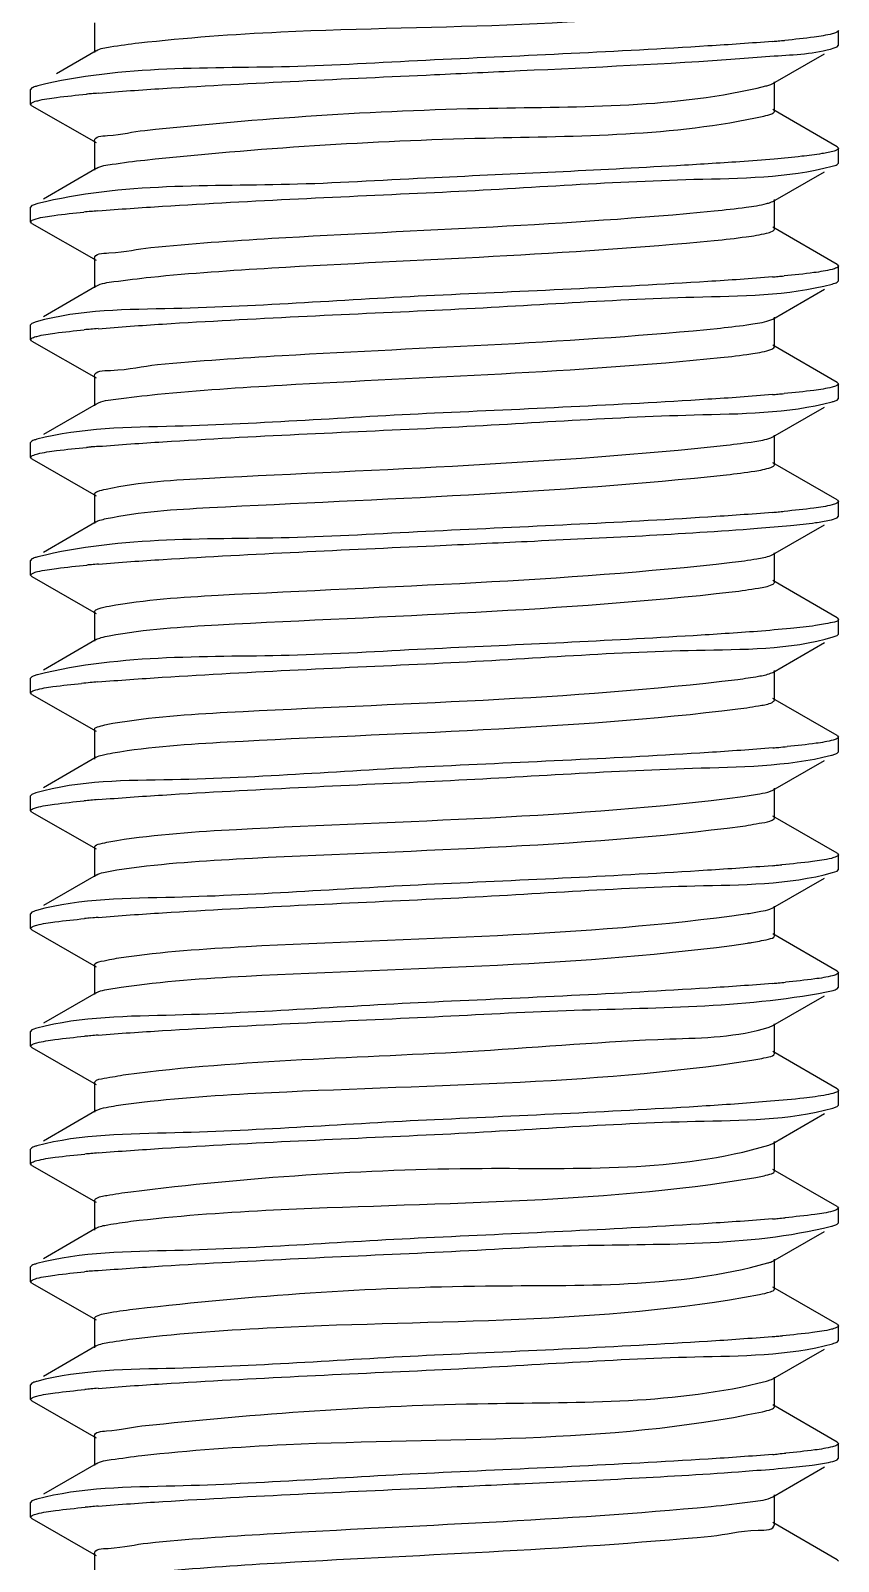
# Model space of a CAD drawing. Extents: x 1247970 to 1725648, y 860327 to 1277876.
# Drawn here: x 1318365.7 to 1318426.8, y 1199482.2 to 1199598 of the extents above; entities that cross this region are included whole.
import ezdxf

# ---------------------------------------------------------------- set-up
doc = ezdxf.new("R2010")
doc.units = 0
doc.header["$LTSCALE"] = 1000
doc.header["$MEASUREMENT"] = 0
doc.layers.get('0').update_dxf_attribs({"color": 254})
doc.layers.add('TK', color=4, linetype='Continuous')

# ---------------------------------------------------------------- blocks, each defined once
blk = doc.blocks.new('A$C7BF01818')
at = {"linetype": 'Continuous'}
for p, q in [((-2293.17, 6109.11), (-2293.17, 6106.87)), ((-2236.92, 6107.42), (-2236.92, 6108.53)), ((-2293.05, 6107.01), (-2296.06, 6105.26)), ((-2241.88, 6104.52), (-2237.96, 6106.77)), ((-2237.23, 6107.22), (-2237.02, 6107.31)), ((-2237.02, 6107.31), (-2236.92, 6107.42)), ((-2297.91, 6104.19), (-2298.01, 6104.08)), ((-2241.76, 6102.42), (-2241.76, 6104.66)), ((-2298.01, 6102.97), (-2298.01, 6104.08)), ((-2297.91, 6102.85), (-2298.01, 6102.97)), ((-2297.91, 6102.85), (-2293.05, 6100.07)), ((-2237.02, 6099.74), (-2241.87, 6102.55)), ((-2293.17, 6100.2), (-2293.17, 6097.96)), ((-2237.02, 6099.74), (-2236.92, 6099.63)), ((-2236.92, 6098.51), (-2236.92, 6099.63)), ((-2237.02, 6098.4), (-2236.92, 6098.51)), ((-2293.05, 6098.1), (-2297.04, 6095.79)), ((-2241.88, 6095.61), (-2237.98, 6097.85)), ((-2297.91, 6095.29), (-2298.01, 6095.17)), ((-2298.01, 6094.06), (-2298.01, 6095.17)), ((-2241.76, 6093.51), (-2241.76, 6095.75)), ((-2297.91, 6093.95), (-2298.01, 6094.06)), ((-2297.91, 6093.95), (-2293.05, 6091.16)), ((-2237.02, 6090.83), (-2241.87, 6093.65)), ((-2293.17, 6091.3), (-2293.17, 6089.06)), ((-2237.02, 6090.83), (-2236.92, 6090.72)), ((-2236.92, 6089.61), (-2236.92, 6090.72)), ((-2293.05, 6089.19), (-2297.04, 6086.88)), ((-2237.02, 6089.49), (-2236.92, 6089.61)), ((-2241.88, 6086.71), (-2237.96, 6088.96)), ((-2241.76, 6084.6), (-2241.76, 6086.84)), ((-2297.91, 6086.38), (-2298.01, 6086.26)), ((-2298.01, 6085.15), (-2298.01, 6086.26)), ((-2297.58, 6086.5), (-2297.91, 6086.38)), ((-2242.17, 6086.59), (-2241.88, 6086.71)), ((-2297.91, 6085.04), (-2298.01, 6085.15)), ((-2297.91, 6085.04), (-2293.05, 6082.25)), ((-2237.02, 6081.92), (-2241.87, 6084.74)), ((-2293.17, 6082.39), (-2293.17, 6080.15)), ((-2237.02, 6081.92), (-2236.92, 6081.81)), ((-2236.92, 6080.7), (-2236.92, 6081.81)), ((-2293.05, 6080.28), (-2297.04, 6077.97)), ((-2241.88, 6077.8), (-2237.96, 6080.05)), ((-2237.02, 6080.58), (-2236.92, 6080.7)), ((-2297.91, 6077.47), (-2298.01, 6077.36)), ((-2242.03, 6077.73), (-2241.88, 6077.8)), ((-2241.76, 6075.69), (-2241.76, 6077.93)), ((-2298.01, 6076.24), (-2298.01, 6077.36)), ((-2297.91, 6076.13), (-2298.01, 6076.25)), ((-2297.91, 6076.13), (-2293.05, 6073.34)), ((-2237.02, 6073.02), (-2241.87, 6075.83)), ((-2293.17, 6073.48), (-2293.17, 6071.24)), ((-2237.02, 6073.02), (-2236.92, 6072.9)), ((-2236.92, 6071.79), (-2236.92, 6072.9)), ((-2237.02, 6071.68), (-2236.92, 6071.79)), ((-2293.05, 6071.37), (-2297.04, 6069.06)), ((-2241.88, 6068.89), (-2237.96, 6071.14)), ((-2297.91, 6068.56), (-2298.01, 6068.45)), ((-2298.01, 6067.34), (-2298.01, 6068.45)), ((-2242.02, 6068.82), (-2241.88, 6068.89)), ((-2241.76, 6066.79), (-2241.76, 6069.03)), ((-2297.91, 6067.22), (-2298.01, 6067.34)), ((-2297.91, 6067.22), (-2293.05, 6064.44)), ((-2237.02, 6064.11), (-2241.87, 6066.92)), ((-2293.17, 6064.57), (-2293.17, 6062.33)), ((-2237.02, 6064.11), (-2236.92, 6063.99)), ((-2236.92, 6062.88), (-2236.92, 6063.99)), ((-2293.05, 6062.47), (-2297.04, 6060.15)), ((-2237.3, 6062.66), (-2237.02, 6062.77)), ((-2237.02, 6062.77), (-2236.92, 6062.88)), ((-2241.88, 6059.98), (-2237.96, 6062.23)), ((-2241.76, 6057.88), (-2241.76, 6060.12)), ((-2297.91, 6059.65), (-2298.01, 6059.54)), ((-2298.01, 6058.43), (-2298.01, 6059.54)), ((-2242.04, 6059.91), (-2241.88, 6059.98)), ((-2297.91, 6058.31), (-2298.01, 6058.43)), ((-2297.91, 6058.31), (-2293.05, 6055.53)), ((-2237.02, 6055.2), (-2241.87, 6058.01)), ((-2293.17, 6055.66), (-2293.17, 6053.42)), ((-2237.02, 6055.2), (-2236.92, 6055.09)), ((-2236.92, 6053.97), (-2236.92, 6055.09)), ((-2293.05, 6053.56), (-2297.04, 6051.25)), ((-2241.88, 6051.07), (-2237.96, 6053.32)), ((-2237.02, 6053.86), (-2236.92, 6053.97)), ((-2297.62, 6050.86), (-2297.91, 6050.75)), ((-2242.06, 6050.99), (-2241.88, 6051.07)), ((-2241.76, 6048.97), (-2241.76, 6051.21)), ((-2297.91, 6050.75), (-2298.01, 6050.63)), ((-2298.01, 6049.52), (-2298.01, 6050.63)), ((-2297.91, 6049.41), (-2298.01, 6049.52)), ((-2297.91, 6049.41), (-2293.05, 6046.62)), ((-2237.02, 6046.29), (-2241.87, 6049.1)), ((-2241.78, 6048.91), (-2241.76, 6048.97)), ((-2293.17, 6046.76), (-2293.17, 6044.52)), ((-2237.02, 6046.29), (-2236.92, 6046.18)), ((-2237.02, 6044.95), (-2236.92, 6045.07)), ((-2236.92, 6045.07), (-2236.92, 6046.18)), ((-2293.05, 6044.65), (-2297.04, 6042.34)), ((-2241.88, 6042.16), (-2237.96, 6044.41)), ((-2237.36, 6044.83), (-2237.02, 6044.95)), ((-2297.91, 6041.84), (-2298.01, 6041.72)), ((-2298.01, 6040.61), (-2298.01, 6041.72)), ((-2242.1, 6042.07), (-2241.88, 6042.16)), ((-2241.76, 6040.06), (-2241.76, 6042.3)), ((-2297.91, 6040.5), (-2298.01, 6040.61)), ((-2297.91, 6040.5), (-2293.05, 6037.71)), ((-2237.02, 6037.38), (-2241.87, 6040.2)), ((-2293.17, 6037.85), (-2293.17, 6035.61)), ((-2237.02, 6037.38), (-2236.92, 6037.27)), ((-2236.92, 6036.16), (-2236.92, 6037.27)), ((-2237.02, 6036.04), (-2236.92, 6036.16)), ((-2293.05, 6035.74), (-2297.04, 6033.43)), ((-2241.88, 6033.26), (-2237.96, 6035.51)), ((-2297.91, 6032.93), (-2298.01, 6032.82)), ((-2298.01, 6031.7), (-2298.01, 6032.82)), ((-2242.14, 6033.15), (-2241.88, 6033.26)), ((-2241.76, 6031.15), (-2241.76, 6033.39)), ((-2297.91, 6031.59), (-2298.01, 6031.7)), ((-2297.91, 6031.59), (-2293.05, 6028.8)), ((-2237.02, 6028.48), (-2241.87, 6031.29)), ((-2293.17, 6028.94), (-2293.15, 6029)), ((-2293.17, 6028.94), (-2293.17, 6026.7)), ((-2237.02, 6028.48), (-2236.92, 6028.36)), ((-2236.92, 6027.25), (-2236.92, 6028.36)), ((-2293.05, 6026.83), (-2297.04, 6024.52)), ((-2241.88, 6024.35), (-2237.96, 6026.6)), ((-2237.34, 6027.02), (-2237.02, 6027.14)), ((-2237.02, 6027.14), (-2236.92, 6027.25)), ((-2242.19, 6024.22), (-2241.88, 6024.35)), ((-2241.76, 6022.25), (-2241.76, 6024.49)), ((-2297.91, 6024.02), (-2298.01, 6023.91)), ((-2298.01, 6022.8), (-2298.01, 6023.91)), ((-2297.91, 6022.68), (-2298.01, 6022.8)), ((-2297.91, 6022.68), (-2293.05, 6019.89)), ((-2237.02, 6019.57), (-2241.87, 6022.38)), ((-2293.17, 6020.03), (-2293.17, 6017.79)), ((-2237.02, 6019.57), (-2236.92, 6019.45)), ((-2236.92, 6018.34), (-2236.92, 6019.45)), ((-2293.05, 6017.93), (-2297.04, 6015.61)), ((-2241.88, 6015.44), (-2237.96, 6017.69)), ((-2237.02, 6018.23), (-2236.92, 6018.34)), ((-2297.91, 6015.11), (-2298.01, 6015)), ((-2298.01, 6013.89), (-2298.01, 6015)), ((-2241.76, 6013.34), (-2241.76, 6015.58)), ((-2297.91, 6013.77), (-2298.01, 6013.89)), ((-2297.91, 6013.77), (-2293.05, 6010.99)), ((-2237.02, 6010.66), (-2241.87, 6013.47)), ((-2293.17, 6011.12), (-2293.17, 6008.88)), ((-2237.02, 6010.66), (-2236.92, 6010.54)), ((-2236.92, 6009.43), (-2236.92, 6010.55)), ((-2237.02, 6009.32), (-2236.92, 6009.43)), ((-2293.05, 6009.02), (-2297.04, 6006.7)), ((-2241.88, 6006.53), (-2237.96, 6008.78)), ((-2297.91, 6006.2), (-2298.01, 6006.09)), ((-2298.01, 6004.98), (-2298.01, 6006.09)), ((-2241.76, 6004.43), (-2241.76, 6006.67)), ((-2297.91, 6004.86), (-2298.01, 6004.98)), ((-2297.91, 6004.86), (-2293.05, 6002.08)), ((-2237.02, 6001.75), (-2241.87, 6004.56)), ((-2293.17, 6002.21), (-2293.17, 5999.98)), ((-2237.02, 6001.75), (-2236.92, 6001.64)), ((-2236.92, 6000.53), (-2236.92, 6001.64)), ((-2293.05, 6000.11), (-2297.04, 5997.8)), ((-2241.88, 5997.62), (-2237.96, 5999.87)), ((-2237.02, 6000.41), (-2236.92, 6000.53)), ((-2241.76, 5995.52), (-2241.76, 5997.76)), ((-2297.91, 5997.3), (-2298.01, 5997.18)), ((-2298.01, 5996.07), (-2298.01, 5997.18)), ((-2297.91, 5995.96), (-2298.01, 5996.07)), ((-2297.91, 5995.96), (-2293.05, 5993.17)), ((-2237.02, 5992.84), (-2241.87, 5995.66)), ((-2293.17, 5993.31), (-2293.17, 5991.07)), ((-2237.02, 5992.84), (-2236.92, 5992.73))]:
    blk.add_line(p, q, dxfattribs=at)
for centre, radius, start, end in [((-2252.13, 6228.47), 121.19, 274.8462, 275.0459), ((-2250.55, 6210.59), 103.24, 275.0443, 275.3169), ((-2284.05, 5997.28), 106.89, 95.0273, 95.2265), ((-2282.48, 5979.46), 124.77, 94.7809, 95.0259), ((-2284.44, 5992.69), 102.56, 95.0458, 95.336), ((-2282.6, 5971.85), 123.47, 94.7931, 95.0464), ((-2252.16, 6210.91), 121.45, 274.8434, 275.0416), ((-2250.63, 6193.67), 104.14, 275.0405, 275.2932), ((-2284.4, 5983.37), 102.97, 95.0436, 95.3266), ((-2282.57, 5962.67), 123.75, 94.7896, 95.044), ((-2252.15, 6201.94), 121.38, 274.8441, 275.0429), ((-2250.61, 6184.49), 103.86, 275.0417, 275.3005), ((-2284.03, 5970.3), 107.14, 95.0262, 95.2201), ((-2282.48, 5952.66), 124.85, 94.7801, 95.0247), ((-2252.15, 6193.01), 121.36, 274.8441, 275.0434), ((-2250.6, 6175.46), 103.74, 275.0421, 275.3037), ((-2283.96, 5960.66), 107.88, 95.0231, 95.2022), ((-2282.46, 5943.54), 125.06, 94.778, 95.0213), ((-2284.79, 5960.88), 98.71, 95.0611, 95.4421), ((-2282.68, 5937.22), 122.47, 94.8023, 95.0646), ((-2252.02, 6173.73), 119.89, 274.8595, 275.0679), ((-2250.14, 6152.56), 98.64, 275.0629, 275.4424), ((-2284.42, 5948), 102.7, 95.0448, 95.3329), ((-2282.58, 5927.18), 123.61, 94.7913, 95.0454), ((-2252.26, 6167.54), 122.62, 274.8309, 275.0237), ((-2250.97, 6152.92), 107.94, 275.0243, 275.1991), ((-2284.33, 5938.01), 103.79, 95.0405, 95.3043), ((-2282.56, 5918.01), 123.86, 94.7894, 95.0405), ((-2247.59, 6066.39), 27.16, 278.0403, 278.6833), ((-2252.1, 6156.85), 120.83, 274.8494, 275.0527), ((-2250.42, 6137.86), 101.77, 275.0501, 275.3564), ((-2284.32, 5929.05), 103.84, 95.0403, 95.3026), ((-2282.56, 5909.1), 123.87, 94.7894, 95.0402), ((-2284.29, 5919.76), 104.22, 95.0387, 95.2927), ((-2282.55, 5900.1), 123.96, 94.7886, 95.0384), ((-2252.11, 6139.13), 120.93, 274.8487, 275.0499), ((-2250.48, 6120.71), 102.44, 275.0478, 275.3374), ((-2284.34, 5911.39), 103.69, 95.0409, 95.3067), ((-2282.57, 5891.32), 123.83, 94.7897, 95.0409), ((-2252.23, 6131.61), 122.32, 274.8343, 275.0285), ((-2250.88, 6116.26), 106.91, 275.0287, 275.2245), ((-2284.31, 5902.19), 103.98, 95.0397, 95.2989), ((-2282.56, 5882.35), 123.9, 94.7892, 95.0396), ((-2252.09, 6121.1), 120.72, 274.8505, 275.0554), ((-2250.36, 6101.61), 101.14, 275.0524, 275.374), ((-2284.23, 5892.37), 104.89, 95.0359, 95.2757), ((-2282.54, 5873.18), 124.16, 94.7866, 95.0353)]:
    blk.add_arc(centre, radius, start, end, dxfattribs=at)
for points, knots in [([(-2289.83, 6107.6), (-2286.26, 6108), (-2270.59, 6109.14), (-2254.68, 6108.57), (-2242.78, 6110.93)], [0, 0, 0, 0, 0.228323, 1, 1, 1, 1]), ([(-2293.05, 6107.01), (-2292.73, 6107.19), (-2291.61, 6107.36), (-2290.55, 6107.52), (-2289.83, 6107.6)], [0, 0, 0, 0, 0.339329, 1, 1, 1, 1]), ([(-2241.89, 6107.71), (-2243.52, 6107.58), (-2252.04, 6107), (-2260.57, 6106.63), (-2267.46, 6106.31)], [0, 0, 0, 0, 0.191189, 1, 1, 1, 1]), ([(-2237.38, 6108.29), (-2237.83, 6108.17), (-2239.03, 6107.99), (-2240.24, 6107.86), (-2240.98, 6107.79)], [0, 0, 0, 0, 0.382355, 1, 1, 1, 1]), ([(-2236.92, 6108.53), (-2236.92, 6108.48), (-2237.11, 6108.36), (-2237.26, 6108.32), (-2237.38, 6108.29)], [0, 0, 0, 0, 0.315276, 1, 1, 1, 1]), ([(-2267.46, 6105.2), (-2265.3, 6105.3), (-2257.6, 6105.66), (-2249.9, 6106.02), (-2244.37, 6106.41)], [0, 0, 0, 0, 0.281114, 1, 1, 1, 1]), ([(-2244.37, 6106.41), (-2243.5, 6106.47), (-2241.13, 6106.7), (-2238.68, 6106.75), (-2237.23, 6107.22)], [0, 0, 0, 0, 0.363983, 1, 1, 1, 1]), ([(-2267.46, 6106.31), (-2270.91, 6106.15), (-2280.88, 6105.47), (-2291.09, 6105.93), (-2297.46, 6104.35)], [0, 0, 0, 0, 0.344484, 1, 1, 1, 1]), ([(-2297.46, 6104.35), (-2297.55, 6104.33), (-2297.7, 6104.28), (-2297.85, 6104.23), (-2297.91, 6104.19)], [0, 0, 0, 0, 0.589337, 1, 1, 1, 1]), ([(-2292.88, 6103.8), (-2291.26, 6103.94), (-2282.79, 6104.51), (-2274.31, 6104.88), (-2267.46, 6105.2)], [0, 0, 0, 0, 0.192327, 1, 1, 1, 1]), ([(-2289.38, 6100.98), (-2280.73, 6101.9), (-2265.12, 6102.97), (-2249.2, 6102.66), (-2242.41, 6104.34)], [0, 0, 0, 0, 0.55452, 1, 1, 1, 1]), ([(-2242.41, 6104.34), (-2242.3, 6104.36), (-2242.12, 6104.41), (-2241.95, 6104.48), (-2241.88, 6104.52)], [0, 0, 0, 0, 0.589014, 1, 1, 1, 1]), ([(-2298, 6102.97), (-2298, 6103.03), (-2297.78, 6103.16), (-2297.61, 6103.2), (-2297.47, 6103.23)], [0, 0, 0, 0, 0.309757, 1, 1, 1, 1]), ([(-2297.47, 6103.23), (-2297.01, 6103.35), (-2295.77, 6103.52), (-2294.54, 6103.65), (-2293.78, 6103.72)], [0, 0, 0, 0, 0.387406, 1, 1, 1, 1]), ([(-2289.38, 6098.74), (-2280.82, 6099.65), (-2265.24, 6100.64), (-2249.42, 6100.52), (-2242.55, 6102.07)], [0, 0, 0, 0, 0.550075, 1, 1, 1, 1]), ([(-2242.55, 6102.07), (-2242.35, 6102.11), (-2242.1, 6102.17), (-2241.76, 6102.33), (-2241.76, 6102.42)], [0, 0, 0, 0, 0.698637, 1, 1, 1, 1]), ([(-2293.17, 6100.2), (-2293.17, 6100.55), (-2291.22, 6100.6), (-2290.33, 6100.88), (-2289.38, 6100.98)], [0, 0, 0, 0, 0.26752, 1, 1, 1, 1]), ([(-2236.92, 6099.63), (-2236.92, 6099.58), (-2237.04, 6099.49), (-2237.15, 6099.45), (-2237.23, 6099.42)], [0, 0, 0, 0, 0.33459, 1, 1, 1, 1]), ([(-2293.05, 6098.1), (-2292.69, 6098.31), (-2291.41, 6098.47), (-2290.21, 6098.66), (-2289.38, 6098.74)], [0, 0, 0, 0, 0.33527, 1, 1, 1, 1]), ([(-2244.37, 6098.61), (-2245.96, 6098.5), (-2253.66, 6098.03), (-2261.36, 6097.68), (-2267.46, 6097.4)], [0, 0, 0, 0, 0.207135, 1, 1, 1, 1]), ([(-2239.69, 6099.02), (-2240.38, 6098.94), (-2241.94, 6098.79), (-2243.5, 6098.68), (-2244.37, 6098.61)], [0, 0, 0, 0, 0.445113, 1, 1, 1, 1]), ([(-2237.23, 6099.42), (-2237.53, 6099.33), (-2238.36, 6099.18), (-2239.18, 6099.07), (-2239.69, 6099.02)], [0, 0, 0, 0, 0.381396, 1, 1, 1, 1]), ([(-2237.39, 6098.27), (-2237.32, 6098.29), (-2237.19, 6098.32), (-2237.07, 6098.37), (-2237.02, 6098.4)], [0, 0, 0, 0, 0.580773, 1, 1, 1, 1]), ([(-2267.46, 6097.4), (-2270.92, 6097.24), (-2280.89, 6096.56), (-2291.1, 6097.03), (-2297.47, 6095.44)], [0, 0, 0, 0, 0.344691, 1, 1, 1, 1]), ([(-2267.46, 6096.29), (-2260.92, 6096.59), (-2250.96, 6097.38), (-2240.77, 6097.37), (-2237.39, 6098.27)], [0, 0, 0, 0, 0.651828, 1, 1, 1, 1]), ([(-2292.91, 6094.89), (-2291.29, 6095.03), (-2282.81, 6095.6), (-2274.32, 6095.97), (-2267.46, 6096.29)], [0, 0, 0, 0, 0.192098, 1, 1, 1, 1]), ([(-2297.47, 6095.44), (-2297.56, 6095.42), (-2297.71, 6095.37), (-2297.85, 6095.32), (-2297.91, 6095.29)], [0, 0, 0, 0, 0.588658, 1, 1, 1, 1]), ([(-2288.91, 6092.12), (-2285.87, 6092.43), (-2271.67, 6093.39), (-2257.44, 6093.81), (-2246.32, 6094.89)], [0, 0, 0, 0, 0.215015, 1, 1, 1, 1]), ([(-2246.32, 6094.89), (-2245.51, 6094.97), (-2244.18, 6095.12), (-2242.85, 6095.31), (-2242.35, 6095.45)], [0, 0, 0, 0, 0.610143, 1, 1, 1, 1]), ([(-2242.35, 6095.45), (-2242.25, 6095.47), (-2242.09, 6095.52), (-2241.94, 6095.58), (-2241.88, 6095.61)], [0, 0, 0, 0, 0.583921, 1, 1, 1, 1]), ([(-2298, 6094.06), (-2298, 6094.11), (-2297.84, 6094.23), (-2297.69, 6094.27), (-2297.58, 6094.3)], [0, 0, 0, 0, 0.318508, 1, 1, 1, 1]), ([(-2297.58, 6094.3), (-2297.14, 6094.42), (-2295.93, 6094.6), (-2294.73, 6094.73), (-2293.97, 6094.8)], [0, 0, 0, 0, 0.378895, 1, 1, 1, 1]), ([(-2288.91, 6089.88), (-2285.87, 6090.19), (-2271.67, 6091.15), (-2257.44, 6091.57), (-2246.32, 6092.65)], [0, 0, 0, 0, 0.215015, 1, 1, 1, 1]), ([(-2246.32, 6092.65), (-2245.51, 6092.73), (-2244.18, 6092.88), (-2242.85, 6093.08), (-2242.35, 6093.21)], [0, 0, 0, 0, 0.610143, 1, 1, 1, 1]), ([(-2242.35, 6093.21), (-2242.2, 6093.24), (-2242, 6093.29), (-2241.76, 6093.44), (-2241.76, 6093.51)], [0, 0, 0, 0, 0.687646, 1, 1, 1, 1]), ([(-2293.17, 6091.3), (-2293.17, 6091.68), (-2290.97, 6091.69), (-2289.97, 6092.02), (-2288.91, 6092.12)], [0, 0, 0, 0, 0.266746, 1, 1, 1, 1]), ([(-2237.39, 6090.47), (-2237.84, 6090.35), (-2239.06, 6090.17), (-2240.27, 6090.04), (-2241.03, 6089.97)], [0, 0, 0, 0, 0.382554, 1, 1, 1, 1]), ([(-2236.92, 6090.72), (-2236.92, 6090.66), (-2237.11, 6090.54), (-2237.27, 6090.5), (-2237.39, 6090.47)], [0, 0, 0, 0, 0.314653, 1, 1, 1, 1]), ([(-2293.05, 6089.19), (-2292.65, 6089.43), (-2291.21, 6089.59), (-2289.84, 6089.79), (-2288.91, 6089.88)], [0, 0, 0, 0, 0.331727, 1, 1, 1, 1]), ([(-2241.9, 6089.9), (-2243.53, 6089.76), (-2252.04, 6089.18), (-2260.57, 6088.81), (-2267.46, 6088.49)], [0, 0, 0, 0, 0.191244, 1, 1, 1, 1]), ([(-2267.46, 6087.38), (-2260.92, 6087.68), (-2250.96, 6088.47), (-2240.77, 6088.46), (-2237.39, 6089.36)], [0, 0, 0, 0, 0.651849, 1, 1, 1, 1]), ([(-2237.39, 6089.36), (-2237.32, 6089.38), (-2237.19, 6089.41), (-2237.07, 6089.46), (-2237.02, 6089.49)], [0, 0, 0, 0, 0.580745, 1, 1, 1, 1]), ([(-2267.46, 6088.49), (-2274.04, 6088.19), (-2284, 6087.37), (-2294.23, 6087.44), (-2297.58, 6086.5)], [0, 0, 0, 0, 0.654153, 1, 1, 1, 1]), ([(-2292.9, 6085.98), (-2291.28, 6086.12), (-2282.8, 6086.69), (-2274.32, 6087.06), (-2267.46, 6087.38)], [0, 0, 0, 0, 0.192114, 1, 1, 1, 1]), ([(-2297.53, 6085.4), (-2297.09, 6085.52), (-2295.89, 6085.69), (-2294.7, 6085.82), (-2293.96, 6085.89)], [0, 0, 0, 0, 0.383544, 1, 1, 1, 1]), ([(-2288.42, 6083.26), (-2285.28, 6083.56), (-2271.08, 6084.51), (-2256.85, 6084.91), (-2245.83, 6086.03)], [0, 0, 0, 0, 0.221632, 1, 1, 1, 1]), ([(-2245.83, 6086.03), (-2245.07, 6086.11), (-2243.85, 6086.26), (-2242.62, 6086.45), (-2242.17, 6086.59)], [0, 0, 0, 0, 0.620833, 1, 1, 1, 1]), ([(-2298, 6085.15), (-2298, 6085.21), (-2297.81, 6085.33), (-2297.65, 6085.37), (-2297.53, 6085.4)], [0, 0, 0, 0, 0.314309, 1, 1, 1, 1]), ([(-2242.17, 6084.35), (-2242.07, 6084.38), (-2241.92, 6084.42), (-2241.76, 6084.55), (-2241.76, 6084.6)], [0, 0, 0, 0, 0.671773, 1, 1, 1, 1]), ([(-2293.17, 6082.39), (-2293.17, 6082.82), (-2290.71, 6082.78), (-2289.6, 6083.15), (-2288.42, 6083.26)], [0, 0, 0, 0, 0.266249, 1, 1, 1, 1]), ([(-2288.42, 6081.02), (-2285.28, 6081.32), (-2271.08, 6082.27), (-2256.85, 6082.67), (-2245.83, 6083.79)], [0, 0, 0, 0, 0.221632, 1, 1, 1, 1]), ([(-2245.83, 6083.79), (-2245.07, 6083.87), (-2243.85, 6084.02), (-2242.62, 6084.21), (-2242.17, 6084.35)], [0, 0, 0, 0, 0.620833, 1, 1, 1, 1]), ([(-2293.05, 6080.28), (-2292.61, 6080.54), (-2290.99, 6080.7), (-2289.47, 6080.92), (-2288.42, 6081.02)], [0, 0, 0, 0, 0.328641, 1, 1, 1, 1]), ([(-2241.9, 6080.99), (-2243.53, 6080.85), (-2252.04, 6080.27), (-2260.57, 6079.9), (-2267.46, 6079.58)], [0, 0, 0, 0, 0.191225, 1, 1, 1, 1]), ([(-2237.39, 6081.56), (-2237.84, 6081.44), (-2239.05, 6081.27), (-2240.26, 6081.14), (-2241.01, 6081.07)], [0, 0, 0, 0, 0.382665, 1, 1, 1, 1]), ([(-2236.92, 6081.81), (-2236.92, 6081.75), (-2237.11, 6081.63), (-2237.27, 6081.59), (-2237.39, 6081.56)], [0, 0, 0, 0, 0.314668, 1, 1, 1, 1]), ([(-2267.46, 6078.47), (-2260.92, 6078.78), (-2250.96, 6079.56), (-2240.76, 6079.55), (-2237.39, 6080.45)], [0, 0, 0, 0, 0.652003, 1, 1, 1, 1]), ([(-2237.39, 6080.45), (-2237.31, 6080.47), (-2237.19, 6080.51), (-2237.07, 6080.56), (-2237.02, 6080.58)], [0, 0, 0, 0, 0.580421, 1, 1, 1, 1]), ([(-2267.46, 6079.58), (-2274, 6079.28), (-2283.96, 6078.5), (-2294.15, 6078.5), (-2297.53, 6077.61)], [0, 0, 0, 0, 0.651708, 1, 1, 1, 1]), ([(-2297.53, 6077.61), (-2297.61, 6077.59), (-2297.74, 6077.55), (-2297.86, 6077.5), (-2297.91, 6077.47)], [0, 0, 0, 0, 0.582062, 1, 1, 1, 1]), ([(-2292.88, 6077.08), (-2291.25, 6077.21), (-2282.79, 6077.79), (-2274.31, 6078.15), (-2267.46, 6078.47)], [0, 0, 0, 0, 0.19234, 1, 1, 1, 1]), ([(-2245.37, 6077.17), (-2244.66, 6077.25), (-2243.55, 6077.39), (-2242.42, 6077.58), (-2242.03, 6077.73)], [0, 0, 0, 0, 0.63336, 1, 1, 1, 1]), ([(-2298, 6076.25), (-2298, 6076.31), (-2297.78, 6076.43), (-2297.61, 6076.48), (-2297.47, 6076.51)], [0, 0, 0, 0, 0.309974, 1, 1, 1, 1]), ([(-2297.47, 6076.51), (-2297.01, 6076.63), (-2295.77, 6076.8), (-2294.53, 6076.93), (-2293.77, 6077)], [0, 0, 0, 0, 0.387048, 1, 1, 1, 1]), ([(-2292.3, 6073.85), (-2289.74, 6074.4), (-2274, 6075.28), (-2258.36, 6075.77), (-2245.37, 6077.17)], [0, 0, 0, 0, 0.167035, 1, 1, 1, 1]), ([(-2245.37, 6074.93), (-2244.66, 6075.01), (-2243.55, 6075.16), (-2242.42, 6075.34), (-2242.03, 6075.49)], [0, 0, 0, 0, 0.63336, 1, 1, 1, 1]), ([(-2242.03, 6075.49), (-2241.96, 6075.51), (-2241.85, 6075.55), (-2241.76, 6075.65), (-2241.76, 6075.69)], [0, 0, 0, 0, 0.649723, 1, 1, 1, 1]), ([(-2292.3, 6071.61), (-2289.74, 6072.16), (-2274, 6073.04), (-2258.36, 6073.53), (-2245.37, 6074.93)], [0, 0, 0, 0, 0.167035, 1, 1, 1, 1]), ([(-2293.17, 6073.48), (-2293.17, 6073.58), (-2292.78, 6073.74), (-2292.52, 6073.8), (-2292.3, 6073.85)], [0, 0, 0, 0, 0.297341, 1, 1, 1, 1]), ([(-2236.92, 6072.9), (-2236.92, 6072.85), (-2237.11, 6072.73), (-2237.27, 6072.69), (-2237.39, 6072.65)], [0, 0, 0, 0, 0.314947, 1, 1, 1, 1]), ([(-2241.9, 6072.08), (-2243.53, 6071.94), (-2252.04, 6071.36), (-2260.57, 6070.99), (-2267.46, 6070.67)], [0, 0, 0, 0, 0.191217, 1, 1, 1, 1]), ([(-2237.39, 6072.65), (-2237.84, 6072.53), (-2239.05, 6072.36), (-2240.26, 6072.23), (-2241.01, 6072.16)], [0, 0, 0, 0, 0.382452, 1, 1, 1, 1]), ([(-2238.65, 6071.31), (-2238.29, 6071.36), (-2237.75, 6071.46), (-2237.19, 6071.58), (-2237.02, 6071.68)], [0, 0, 0, 0, 0.643127, 1, 1, 1, 1]), ([(-2267.46, 6070.67), (-2270.92, 6070.51), (-2280.89, 6069.84), (-2291.1, 6070.31), (-2297.47, 6068.71)], [0, 0, 0, 0, 0.344776, 1, 1, 1, 1]), ([(-2293.05, 6071.37), (-2292.96, 6071.43), (-2292.71, 6071.51), (-2292.45, 6071.58), (-2292.3, 6071.61)], [0, 0, 0, 0, 0.395169, 1, 1, 1, 1]), ([(-2267.46, 6069.56), (-2265.13, 6069.67), (-2256.98, 6070.06), (-2248.84, 6070.43), (-2243.04, 6070.88)], [0, 0, 0, 0, 0.286925, 1, 1, 1, 1]), ([(-2243.04, 6070.88), (-2242.2, 6070.94), (-2240.74, 6071.07), (-2239.27, 6071.22), (-2238.65, 6071.31)], [0, 0, 0, 0, 0.570934, 1, 1, 1, 1]), ([(-2292.88, 6068.17), (-2291.25, 6068.31), (-2282.78, 6068.88), (-2274.31, 6069.25), (-2267.46, 6069.56)], [0, 0, 0, 0, 0.192378, 1, 1, 1, 1]), ([(-2297.47, 6068.71), (-2297.56, 6068.69), (-2297.71, 6068.65), (-2297.85, 6068.59), (-2297.91, 6068.56)], [0, 0, 0, 0, 0.588388, 1, 1, 1, 1]), ([(-2292.06, 6064.99), (-2289.34, 6065.5), (-2273.58, 6066.46), (-2257.84, 6066.84), (-2244.94, 6068.31)], [0, 0, 0, 0, 0.175316, 1, 1, 1, 1]), ([(-2244.94, 6068.31), (-2244.32, 6068.38), (-2243.34, 6068.52), (-2242.36, 6068.69), (-2242.02, 6068.82)], [0, 0, 0, 0, 0.630463, 1, 1, 1, 1]), ([(-2298, 6067.34), (-2298, 6067.4), (-2297.78, 6067.52), (-2297.61, 6067.57), (-2297.48, 6067.6)], [0, 0, 0, 0, 0.30993, 1, 1, 1, 1]), ([(-2297.48, 6067.6), (-2297, 6067.72), (-2295.76, 6067.89), (-2294.51, 6068.02), (-2293.74, 6068.09)], [0, 0, 0, 0, 0.386667, 1, 1, 1, 1]), ([(-2292.06, 6062.75), (-2289.34, 6063.26), (-2273.58, 6064.22), (-2257.84, 6064.6), (-2244.94, 6066.07)], [0, 0, 0, 0, 0.175316, 1, 1, 1, 1]), ([(-2244.94, 6066.07), (-2244.28, 6066.15), (-2243.27, 6066.3), (-2242.24, 6066.47), (-2241.92, 6066.63)], [0, 0, 0, 0, 0.648454, 1, 1, 1, 1]), ([(-2241.92, 6066.63), (-2241.88, 6066.65), (-2241.81, 6066.68), (-2241.76, 6066.76), (-2241.76, 6066.79)], [0, 0, 0, 0, 0.61879, 1, 1, 1, 1]), ([(-2293.17, 6064.57), (-2293.17, 6064.69), (-2292.66, 6064.86), (-2292.34, 6064.94), (-2292.06, 6064.99)], [0, 0, 0, 0, 0.289723, 1, 1, 1, 1]), ([(-2236.92, 6063.99), (-2236.92, 6063.83), (-2237.77, 6063.69), (-2238.21, 6063.58), (-2238.65, 6063.52)], [0, 0, 0, 0, 0.274251, 1, 1, 1, 1]), ([(-2293.05, 6062.47), (-2292.94, 6062.53), (-2292.6, 6062.64), (-2292.27, 6062.71), (-2292.06, 6062.75)], [0, 0, 0, 0, 0.383445, 1, 1, 1, 1]), ([(-2243.04, 6063.08), (-2244.66, 6062.96), (-2252.8, 6062.43), (-2260.94, 6062.07), (-2267.46, 6061.77)], [0, 0, 0, 0, 0.199302, 1, 1, 1, 1]), ([(-2267.46, 6060.66), (-2260.86, 6060.96), (-2250.89, 6061.82), (-2240.63, 6061.68), (-2237.3, 6062.66)], [0, 0, 0, 0, 0.656442, 1, 1, 1, 1]), ([(-2238.65, 6063.52), (-2239.27, 6063.43), (-2240.74, 6063.27), (-2242.2, 6063.15), (-2243.04, 6063.08)], [0, 0, 0, 0, 0.429066, 1, 1, 1, 1]), ([(-2267.46, 6061.77), (-2270.92, 6061.61), (-2280.89, 6060.93), (-2291.1, 6061.4), (-2297.48, 6059.8)], [0, 0, 0, 0, 0.344793, 1, 1, 1, 1]), ([(-2292.93, 6059.26), (-2291.31, 6059.39), (-2282.82, 6059.97), (-2274.33, 6060.34), (-2267.46, 6060.66)], [0, 0, 0, 0, 0.191896, 1, 1, 1, 1]), ([(-2297.48, 6059.8), (-2297.56, 6059.78), (-2297.71, 6059.74), (-2297.85, 6059.69), (-2297.91, 6059.65)], [0, 0, 0, 0, 0.588337, 1, 1, 1, 1]), ([(-2297.62, 6058.65), (-2297.2, 6058.78), (-2296.03, 6058.95), (-2294.87, 6059.08), (-2294.15, 6059.15)], [0, 0, 0, 0, 0.376678, 1, 1, 1, 1]), ([(-2291.79, 6056.13), (-2288.93, 6056.62), (-2273.13, 6057.62), (-2257.33, 6057.89), (-2244.53, 6059.45)], [0, 0, 0, 0, 0.183543, 1, 1, 1, 1]), ([(-2244.53, 6059.45), (-2244.01, 6059.52), (-2243.17, 6059.64), (-2242.34, 6059.8), (-2242.04, 6059.91)], [0, 0, 0, 0, 0.621344, 1, 1, 1, 1]), ([(-2298, 6058.43), (-2298, 6058.48), (-2297.85, 6058.59), (-2297.72, 6058.62), (-2297.62, 6058.65)], [0, 0, 0, 0, 0.32309, 1, 1, 1, 1]), ([(-2244.53, 6057.21), (-2243.92, 6057.29), (-2243.04, 6057.44), (-2242.09, 6057.59), (-2241.84, 6057.77)], [0, 0, 0, 0, 0.666138, 1, 1, 1, 1]), ([(-2241.84, 6057.77), (-2241.81, 6057.78), (-2241.78, 6057.81), (-2241.76, 6057.86), (-2241.76, 6057.88)], [0, 0, 0, 0, 0.579058, 1, 1, 1, 1]), ([(-2291.79, 6053.89), (-2288.93, 6054.38), (-2273.13, 6055.38), (-2257.33, 6055.65), (-2244.53, 6057.21)], [0, 0, 0, 0, 0.183543, 1, 1, 1, 1]), ([(-2293.17, 6055.66), (-2293.17, 6055.8), (-2292.52, 6055.98), (-2292.13, 6056.07), (-2291.79, 6056.13)], [0, 0, 0, 0, 0.283959, 1, 1, 1, 1]), ([(-2237.3, 6054.86), (-2237.73, 6054.74), (-2238.89, 6054.56), (-2240.05, 6054.43), (-2240.78, 6054.37)], [0, 0, 0, 0, 0.376424, 1, 1, 1, 1]), ([(-2236.92, 6055.09), (-2236.92, 6055.04), (-2237.07, 6054.93), (-2237.21, 6054.89), (-2237.3, 6054.86)], [0, 0, 0, 0, 0.323326, 1, 1, 1, 1]), ([(-2293.05, 6053.56), (-2292.91, 6053.64), (-2292.48, 6053.76), (-2292.06, 6053.84), (-2291.79, 6053.89)], [0, 0, 0, 0, 0.373572, 1, 1, 1, 1]), ([(-2241.86, 6054.27), (-2243.49, 6054.13), (-2252.02, 6053.55), (-2260.56, 6053.18), (-2267.46, 6052.86)], [0, 0, 0, 0, 0.190912, 1, 1, 1, 1]), ([(-2267.46, 6051.75), (-2260.96, 6052.05), (-2251.01, 6052.8), (-2240.86, 6052.85), (-2237.45, 6053.71)], [0, 0, 0, 0, 0.648912, 1, 1, 1, 1]), ([(-2237.45, 6053.71), (-2237.36, 6053.73), (-2237.22, 6053.77), (-2237.08, 6053.83), (-2237.02, 6053.86)], [0, 0, 0, 0, 0.587126, 1, 1, 1, 1]), ([(-2267.46, 6052.86), (-2274.07, 6052.55), (-2284.04, 6051.7), (-2294.3, 6051.83), (-2297.62, 6050.86)], [0, 0, 0, 0, 0.656301, 1, 1, 1, 1]), ([(-2292.91, 6050.35), (-2291.28, 6050.49), (-2282.81, 6051.06), (-2274.32, 6051.43), (-2267.46, 6051.75)], [0, 0, 0, 0, 0.192103, 1, 1, 1, 1]), ([(-2244.15, 6050.59), (-2243.72, 6050.65), (-2243.02, 6050.75), (-2242.32, 6050.9), (-2242.06, 6050.99)], [0, 0, 0, 0, 0.610954, 1, 1, 1, 1]), ([(-2298, 6049.52), (-2298, 6049.58), (-2297.82, 6049.69), (-2297.67, 6049.73), (-2297.56, 6049.76)], [0, 0, 0, 0, 0.316529, 1, 1, 1, 1]), ([(-2297.56, 6049.76), (-2297.11, 6049.88), (-2295.91, 6050.06), (-2294.71, 6050.19), (-2293.97, 6050.26)], [0, 0, 0, 0, 0.381396, 1, 1, 1, 1]), ([(-2291.49, 6047.27), (-2288.49, 6047.74), (-2272.68, 6048.77), (-2256.83, 6048.93), (-2244.15, 6050.59)], [0, 0, 0, 0, 0.191736, 1, 1, 1, 1]), ([(-2244.15, 6048.35), (-2243.59, 6048.43), (-2242.85, 6048.59), (-2241.94, 6048.71), (-2241.78, 6048.91)], [0, 0, 0, 0, 0.687941, 1, 1, 1, 1]), ([(-2291.49, 6045.03), (-2288.49, 6045.5), (-2272.68, 6046.53), (-2256.83, 6046.69), (-2244.15, 6048.35)], [0, 0, 0, 0, 0.191736, 1, 1, 1, 1]), ([(-2293.17, 6046.76), (-2293.17, 6046.92), (-2292.36, 6047.09), (-2291.91, 6047.21), (-2291.49, 6047.27)], [0, 0, 0, 0, 0.279506, 1, 1, 1, 1]), ([(-2293.05, 6044.65), (-2292.88, 6044.75), (-2292.35, 6044.88), (-2291.83, 6044.98), (-2291.49, 6045.03)], [0, 0, 0, 0, 0.365171, 1, 1, 1, 1]), ([(-2241.93, 6045.35), (-2243.56, 6045.22), (-2252.06, 6044.64), (-2260.58, 6044.27), (-2267.46, 6043.95)], [0, 0, 0, 0, 0.191464, 1, 1, 1, 1]), ([(-2237.45, 6045.91), (-2237.92, 6045.8), (-2239.17, 6045.62), (-2240.42, 6045.49), (-2241.19, 6045.42)], [0, 0, 0, 0, 0.386289, 1, 1, 1, 1]), ([(-2236.92, 6046.18), (-2236.92, 6046.12), (-2237.14, 6045.99), (-2237.31, 6045.95), (-2237.45, 6045.91)], [0, 0, 0, 0, 0.310031, 1, 1, 1, 1]), ([(-2267.46, 6043.95), (-2274.02, 6043.65), (-2283.98, 6042.85), (-2294.19, 6042.88), (-2297.56, 6041.97)], [0, 0, 0, 0, 0.652861, 1, 1, 1, 1]), ([(-2267.46, 6042.84), (-2260.9, 6043.14), (-2250.93, 6043.95), (-2240.72, 6043.9), (-2237.36, 6044.83)], [0, 0, 0, 0, 0.653559, 1, 1, 1, 1]), ([(-2292.9, 6041.44), (-2291.28, 6041.58), (-2282.8, 6042.15), (-2274.32, 6042.52), (-2267.46, 6042.84)], [0, 0, 0, 0, 0.192162, 1, 1, 1, 1]), ([(-2297.56, 6041.97), (-2297.63, 6041.95), (-2297.75, 6041.91), (-2297.86, 6041.86), (-2297.91, 6041.84)], [0, 0, 0, 0, 0.579398, 1, 1, 1, 1]), ([(-2291.16, 6038.41), (-2288.03, 6038.86), (-2272.22, 6039.92), (-2256.33, 6039.96), (-2243.79, 6041.73)], [0, 0, 0, 0, 0.199913, 1, 1, 1, 1]), ([(-2243.79, 6041.73), (-2243.45, 6041.78), (-2242.88, 6041.87), (-2242.32, 6042), (-2242.1, 6042.07)], [0, 0, 0, 0, 0.598789, 1, 1, 1, 1]), ([(-2298, 6040.61), (-2298, 6040.67), (-2297.81, 6040.79), (-2297.66, 6040.83), (-2297.54, 6040.86)], [0, 0, 0, 0, 0.314506, 1, 1, 1, 1]), ([(-2297.54, 6040.86), (-2297.09, 6040.98), (-2295.88, 6041.15), (-2294.67, 6041.28), (-2293.92, 6041.35)], [0, 0, 0, 0, 0.382937, 1, 1, 1, 1]), ([(-2291.16, 6036.17), (-2288.03, 6036.62), (-2272.22, 6037.68), (-2256.33, 6037.72), (-2243.79, 6039.49)], [0, 0, 0, 0, 0.199913, 1, 1, 1, 1]), ([(-2243.49, 6039.54), (-2243.05, 6039.6), (-2242.6, 6039.72), (-2241.76, 6039.89), (-2241.76, 6040.06)], [0, 0, 0, 0, 0.721167, 1, 1, 1, 1]), ([(-2293.17, 6037.85), (-2293.17, 6038.04), (-2292.18, 6038.2), (-2291.67, 6038.34), (-2291.16, 6038.41)], [0, 0, 0, 0, 0.275991, 1, 1, 1, 1]), ([(-2237.36, 6037.03), (-2237.8, 6036.91), (-2238.99, 6036.74), (-2240.18, 6036.61), (-2240.92, 6036.54)], [0, 0, 0, 0, 0.380503, 1, 1, 1, 1]), ([(-2236.92, 6037.27), (-2236.92, 6037.22), (-2237.1, 6037.1), (-2237.24, 6037.06), (-2237.36, 6037.03)], [0, 0, 0, 0, 0.317846, 1, 1, 1, 1]), ([(-2293.05, 6035.74), (-2292.85, 6035.86), (-2292.21, 6036), (-2291.57, 6036.11), (-2291.16, 6036.17)], [0, 0, 0, 0, 0.35795, 1, 1, 1, 1]), ([(-2241.89, 6036.45), (-2243.51, 6036.31), (-2252.03, 6035.73), (-2260.56, 6035.36), (-2267.46, 6035.04)], [0, 0, 0, 0, 0.191094, 1, 1, 1, 1]), ([(-2267.46, 6033.93), (-2264.15, 6034.09), (-2254.28, 6034.67), (-2244.29, 6034.57), (-2237.82, 6035.81)], [0, 0, 0, 0, 0.335368, 1, 1, 1, 1]), ([(-2237.82, 6035.81), (-2237.66, 6035.84), (-2237.38, 6035.9), (-2237.11, 6035.99), (-2237.02, 6036.04)], [0, 0, 0, 0, 0.614252, 1, 1, 1, 1]), ([(-2267.46, 6035.04), (-2274.01, 6034.74), (-2283.96, 6033.95), (-2294.15, 6033.96), (-2297.54, 6033.06)], [0, 0, 0, 0, 0.651745, 1, 1, 1, 1]), ([(-2292.9, 6032.54), (-2291.28, 6032.67), (-2282.8, 6033.24), (-2274.32, 6033.61), (-2267.46, 6033.93)], [0, 0, 0, 0, 0.192166, 1, 1, 1, 1]), ([(-2297.54, 6033.06), (-2297.61, 6033.04), (-2297.74, 6033.01), (-2297.86, 6032.96), (-2297.91, 6032.93)], [0, 0, 0, 0, 0.581847, 1, 1, 1, 1]), ([(-2297.54, 6031.95), (-2297.09, 6032.07), (-2295.88, 6032.25), (-2294.67, 6032.38), (-2293.92, 6032.45)], [0, 0, 0, 0, 0.382713, 1, 1, 1, 1]), ([(-2290.81, 6029.55), (-2281.97, 6030.72), (-2268.15, 6030.86), (-2252.04, 6032.29), (-2244.54, 6032.37), (-2242.14, 6033.15)], [0, 0, 0, 0, 0.547746, 0.844559, 1, 1, 1, 1]), ([(-2298, 6031.7), (-2298, 6031.76), (-2297.81, 6031.88), (-2297.66, 6031.92), (-2297.54, 6031.95)], [0, 0, 0, 0, 0.31469, 1, 1, 1, 1]), ([(-2243.46, 6030.63), (-2243.03, 6030.7), (-2242.58, 6030.81), (-2241.76, 6030.99), (-2241.76, 6031.15)], [0, 0, 0, 0, 0.721207, 1, 1, 1, 1]), ([(-2290.81, 6027.31), (-2287.55, 6027.74), (-2271.75, 6028.83), (-2255.85, 6028.73), (-2243.46, 6030.63)], [0, 0, 0, 0, 0.208091, 1, 1, 1, 1]), ([(-2293.15, 6029), (-2293, 6029.2), (-2292.09, 6029.31), (-2291.36, 6029.48), (-2290.81, 6029.55)], [0, 0, 0, 0, 0.310036, 1, 1, 1, 1]), ([(-2237.82, 6028.02), (-2238.38, 6027.91), (-2239.79, 6027.73), (-2241.2, 6027.6), (-2242.04, 6027.53)], [0, 0, 0, 0, 0.404017, 1, 1, 1, 1]), ([(-2236.92, 6028.36), (-2236.92, 6028.27), (-2237.33, 6028.12), (-2237.6, 6028.06), (-2237.82, 6028.02)], [0, 0, 0, 0, 0.290324, 1, 1, 1, 1]), ([(-2293.05, 6026.83), (-2292.82, 6026.97), (-2292.05, 6027.12), (-2291.3, 6027.25), (-2290.81, 6027.31)], [0, 0, 0, 0, 0.351684, 1, 1, 1, 1]), ([(-2242.04, 6027.53), (-2243.66, 6027.39), (-2252.13, 6026.82), (-2260.61, 6026.45), (-2267.46, 6026.13)], [0, 0, 0, 0, 0.192248, 1, 1, 1, 1]), ([(-2267.46, 6025.02), (-2260.88, 6025.33), (-2250.92, 6026.15), (-2240.69, 6026.07), (-2237.34, 6027.02)], [0, 0, 0, 0, 0.654412, 1, 1, 1, 1]), ([(-2267.46, 6026.13), (-2274.01, 6025.83), (-2283.97, 6025.04), (-2294.16, 6025.06), (-2297.54, 6024.16)], [0, 0, 0, 0, 0.651841, 1, 1, 1, 1]), ([(-2292.9, 6023.63), (-2291.28, 6023.76), (-2282.8, 6024.34), (-2274.32, 6024.7), (-2267.46, 6025.02)], [0, 0, 0, 0, 0.192187, 1, 1, 1, 1]), ([(-2290.43, 6020.69), (-2281.62, 6021.77), (-2265.63, 6022.94), (-2249.12, 6022.13), (-2242.19, 6024.22)], [0, 0, 0, 0, 0.550784, 1, 1, 1, 1]), ([(-2298, 6022.8), (-2298, 6022.85), (-2297.81, 6022.97), (-2297.66, 6023.01), (-2297.54, 6023.04)], [0, 0, 0, 0, 0.314589, 1, 1, 1, 1]), ([(-2297.54, 6024.16), (-2297.61, 6024.14), (-2297.74, 6024.1), (-2297.86, 6024.05), (-2297.91, 6024.02)], [0, 0, 0, 0, 0.581618, 1, 1, 1, 1]), ([(-2297.54, 6023.04), (-2297.09, 6023.17), (-2295.87, 6023.34), (-2294.65, 6023.47), (-2293.9, 6023.54)], [0, 0, 0, 0, 0.382632, 1, 1, 1, 1]), ([(-2243.16, 6021.77), (-2242.81, 6021.83), (-2242.42, 6021.93), (-2241.76, 6022.1), (-2241.76, 6022.25)], [0, 0, 0, 0, 0.716457, 1, 1, 1, 1]), ([(-2290.43, 6018.45), (-2287.04, 6018.87), (-2271.28, 6019.97), (-2255.37, 6019.71), (-2243.16, 6021.77)], [0, 0, 0, 0, 0.21629, 1, 1, 1, 1]), ([(-2293.17, 6020.03), (-2293.17, 6020.05), (-2293.15, 6020.09), (-2293.12, 6020.12), (-2293.1, 6020.14)], [0, 0, 0, 0, 0.424682, 1, 1, 1, 1]), ([(-2293.1, 6020.14), (-2292.85, 6020.32), (-2291.91, 6020.46), (-2291.03, 6020.62), (-2290.43, 6020.69)], [0, 0, 0, 0, 0.332208, 1, 1, 1, 1]), ([(-2293.05, 6017.93), (-2292.79, 6018.08), (-2291.88, 6018.24), (-2291.01, 6018.38), (-2290.43, 6018.45)], [0, 0, 0, 0, 0.346197, 1, 1, 1, 1]), ([(-2241.89, 6018.63), (-2243.52, 6018.5), (-2252.03, 6017.92), (-2260.56, 6017.55), (-2267.46, 6017.23)], [0, 0, 0, 0, 0.19114, 1, 1, 1, 1]), ([(-2237.34, 6019.22), (-2237.78, 6019.09), (-2238.99, 6018.92), (-2240.2, 6018.79), (-2240.95, 6018.72)], [0, 0, 0, 0, 0.378435, 1, 1, 1, 1]), ([(-2236.92, 6019.45), (-2236.92, 6019.4), (-2237.09, 6019.29), (-2237.23, 6019.25), (-2237.34, 6019.22)], [0, 0, 0, 0, 0.318916, 1, 1, 1, 1]), ([(-2267.46, 6016.11), (-2264.01, 6016.28), (-2254.04, 6016.95), (-2243.83, 6016.49), (-2237.45, 6018.08)], [0, 0, 0, 0, 0.344705, 1, 1, 1, 1]), ([(-2237.45, 6018.08), (-2237.37, 6018.1), (-2237.22, 6018.14), (-2237.08, 6018.2), (-2237.02, 6018.23)], [0, 0, 0, 0, 0.58777, 1, 1, 1, 1]), ([(-2267.46, 6017.23), (-2274.01, 6016.92), (-2283.97, 6016.14), (-2294.16, 6016.15), (-2297.54, 6015.25)], [0, 0, 0, 0, 0.651781, 1, 1, 1, 1]), ([(-2292.9, 6014.72), (-2291.28, 6014.86), (-2282.8, 6015.43), (-2274.32, 6015.8), (-2267.46, 6016.11)], [0, 0, 0, 0, 0.192158, 1, 1, 1, 1]), ([(-2297.54, 6015.25), (-2297.61, 6015.23), (-2297.74, 6015.19), (-2297.86, 6015.14), (-2297.91, 6015.11)], [0, 0, 0, 0, 0.581733, 1, 1, 1, 1]), ([(-2290.02, 6011.83), (-2281.25, 6012.84), (-2265.41, 6013.98), (-2249.13, 6013.37), (-2242.26, 6015.3)], [0, 0, 0, 0, 0.552991, 1, 1, 1, 1]), ([(-2242.26, 6015.3), (-2242.18, 6015.32), (-2242.05, 6015.36), (-2241.93, 6015.41), (-2241.88, 6015.44)], [0, 0, 0, 0, 0.574723, 1, 1, 1, 1]), ([(-2298, 6013.89), (-2298, 6013.94), (-2297.81, 6014.06), (-2297.66, 6014.1), (-2297.54, 6014.14)], [0, 0, 0, 0, 0.314943, 1, 1, 1, 1]), ([(-2297.54, 6014.14), (-2297.09, 6014.26), (-2295.88, 6014.43), (-2294.67, 6014.56), (-2293.92, 6014.63)], [0, 0, 0, 0, 0.382547, 1, 1, 1, 1]), ([(-2290.02, 6009.59), (-2286.51, 6010), (-2270.8, 6011.12), (-2254.9, 6010.66), (-2242.89, 6012.91)], [0, 0, 0, 0, 0.224529, 1, 1, 1, 1]), ([(-2242.89, 6012.91), (-2242.61, 6012.97), (-2242.28, 6013.04), (-2241.76, 6013.22), (-2241.76, 6013.34)], [0, 0, 0, 0, 0.71082, 1, 1, 1, 1]), ([(-2293.02, 6011.28), (-2292.7, 6011.44), (-2291.67, 6011.61), (-2290.68, 6011.76), (-2290.02, 6011.83)], [0, 0, 0, 0, 0.3504, 1, 1, 1, 1]), ([(-2293.17, 6011.12), (-2293.17, 6011.15), (-2293.12, 6011.22), (-2293.06, 6011.26), (-2293.02, 6011.28)], [0, 0, 0, 0, 0.383701, 1, 1, 1, 1]), ([(-2237.45, 6010.28), (-2237.92, 6010.16), (-2239.15, 6009.99), (-2240.39, 6009.86), (-2241.15, 6009.79)], [0, 0, 0, 0, 0.387327, 1, 1, 1, 1]), ([(-2236.92, 6010.54), (-2236.92, 6010.48), (-2237.15, 6010.36), (-2237.32, 6010.31), (-2237.45, 6010.28)], [0, 0, 0, 0, 0.309687, 1, 1, 1, 1]), ([(-2293.05, 6009.02), (-2292.75, 6009.19), (-2291.7, 6009.36), (-2290.7, 6009.51), (-2290.02, 6009.59)], [0, 0, 0, 0, 0.341348, 1, 1, 1, 1]), ([(-2241.92, 6009.72), (-2243.55, 6009.58), (-2252.06, 6009.01), (-2260.58, 6008.64), (-2267.46, 6008.32)], [0, 0, 0, 0, 0.191404, 1, 1, 1, 1]), ([(-2267.46, 6007.21), (-2260.9, 6007.51), (-2250.94, 6008.31), (-2240.73, 6008.27), (-2237.36, 6009.19)], [0, 0, 0, 0, 0.653139, 1, 1, 1, 1]), ([(-2237.36, 6009.19), (-2237.3, 6009.21), (-2237.18, 6009.25), (-2237.07, 6009.29), (-2237.02, 6009.32)], [0, 0, 0, 0, 0.57801, 1, 1, 1, 1]), ([(-2267.46, 6008.32), (-2274.01, 6008.01), (-2283.97, 6007.23), (-2294.16, 6007.24), (-2297.54, 6006.34)], [0, 0, 0, 0, 0.651971, 1, 1, 1, 1]), ([(-2292.9, 6005.81), (-2291.28, 6005.95), (-2282.8, 6006.52), (-2274.32, 6006.89), (-2267.46, 6007.21)], [0, 0, 0, 0, 0.192174, 1, 1, 1, 1]), ([(-2297.54, 6006.34), (-2297.61, 6006.32), (-2297.74, 6006.28), (-2297.86, 6006.23), (-2297.91, 6006.2)], [0, 0, 0, 0, 0.581334, 1, 1, 1, 1]), ([(-2297.54, 6005.23), (-2297.09, 6005.35), (-2295.87, 6005.52), (-2294.66, 6005.65), (-2293.91, 6005.72)], [0, 0, 0, 0, 0.38272, 1, 1, 1, 1]), ([(-2289.59, 6002.97), (-2280.89, 6003.91), (-2265.21, 6005.01), (-2249.17, 6004.61), (-2242.36, 6006.36)], [0, 0, 0, 0, 0.554289, 1, 1, 1, 1]), ([(-2242.36, 6006.36), (-2242.26, 6006.39), (-2242.1, 6006.43), (-2241.94, 6006.5), (-2241.88, 6006.53)], [0, 0, 0, 0, 0.584309, 1, 1, 1, 1]), ([(-2298, 6004.98), (-2298, 6005.04), (-2297.81, 6005.16), (-2297.66, 6005.2), (-2297.54, 6005.23)], [0, 0, 0, 0, 0.314626, 1, 1, 1, 1]), ([(-2289.59, 6000.73), (-2285.96, 6001.13), (-2270.33, 6002.28), (-2254.42, 6001.57), (-2242.65, 6004.05)], [0, 0, 0, 0, 0.232825, 1, 1, 1, 1]), ([(-2242.65, 6004.05), (-2242.42, 6004.1), (-2242.15, 6004.16), (-2241.76, 6004.33), (-2241.76, 6004.43)], [0, 0, 0, 0, 0.703382, 1, 1, 1, 1]), ([(-2293.17, 6002.21), (-2293.17, 6002.54), (-2291.34, 6002.61), (-2290.48, 6002.88), (-2289.59, 6002.97)], [0, 0, 0, 0, 0.267982, 1, 1, 1, 1]), ([(-2237.36, 6001.4), (-2237.8, 6001.28), (-2238.98, 6001.1), (-2240.16, 6000.98), (-2240.89, 6000.91)], [0, 0, 0, 0, 0.381698, 1, 1, 1, 1]), ([(-2236.92, 6001.64), (-2236.92, 6001.58), (-2237.1, 6001.47), (-2237.25, 6001.43), (-2237.36, 6001.4)], [0, 0, 0, 0, 0.31699, 1, 1, 1, 1]), ([(-2293.05, 6000.11), (-2292.71, 6000.31), (-2291.51, 6000.47), (-2290.36, 6000.65), (-2289.59, 6000.73)], [0, 0, 0, 0, 0.337059, 1, 1, 1, 1]), ([(-2241.89, 6000.82), (-2243.51, 6000.68), (-2252.03, 6000.1), (-2260.56, 5999.73), (-2267.46, 5999.41)], [0, 0, 0, 0, 0.191052, 1, 1, 1, 1]), ([(-2243.4, 5999.59), (-2242.54, 5999.65), (-2241.04, 5999.77), (-2239.54, 5999.93), (-2238.89, 6000.01)], [0, 0, 0, 0, 0.566528, 1, 1, 1, 1]), ([(-2238.89, 6000.01), (-2238.48, 6000.07), (-2237.86, 6000.17), (-2237.22, 6000.3), (-2237.02, 6000.41)], [0, 0, 0, 0, 0.648255, 1, 1, 1, 1]), ([(-2267.46, 5999.41), (-2274.01, 5999.11), (-2283.97, 5998.32), (-2294.16, 5998.33), (-2297.54, 5997.43)], [0, 0, 0, 0, 0.651795, 1, 1, 1, 1]), ([(-2267.46, 5998.3), (-2265.17, 5998.41), (-2257.15, 5998.78), (-2249.12, 5999.15), (-2243.4, 5999.59)], [0, 0, 0, 0, 0.285249, 1, 1, 1, 1]), ([(-2292.9, 5996.9), (-2291.27, 5997.04), (-2282.8, 5997.61), (-2274.31, 5997.98), (-2267.46, 5998.3)], [0, 0, 0, 0, 0.192222, 1, 1, 1, 1]), ([(-2246.55, 5996.88), (-2245.5, 5996.98), (-2243.96, 5997.2), (-2242.33, 5997.37), (-2241.88, 5997.62)], [0, 0, 0, 0, 0.67089, 1, 1, 1, 1]), ([(-2297.54, 5997.43), (-2297.61, 5997.41), (-2297.74, 5997.37), (-2297.86, 5997.32), (-2297.91, 5997.3)], [0, 0, 0, 0, 0.581707, 1, 1, 1, 1]), ([(-2297.52, 5996.32), (-2297.07, 5996.44), (-2295.85, 5996.62), (-2294.63, 5996.75), (-2293.87, 5996.82)], [0, 0, 0, 0, 0.383803, 1, 1, 1, 1]), ([(-2289.13, 5994.11), (-2286.13, 5994.42), (-2271.94, 5995.38), (-2257.71, 5995.82), (-2246.55, 5996.88)], [0, 0, 0, 0, 0.211982, 1, 1, 1, 1]), ([(-2298, 5996.07), (-2298, 5996.13), (-2297.81, 5996.25), (-2297.65, 5996.29), (-2297.52, 5996.32)], [0, 0, 0, 0, 0.313196, 1, 1, 1, 1]), ([(-2246.55, 5994.64), (-2245.36, 5994.75), (-2244.24, 5995.13), (-2241.76, 5995.09), (-2241.76, 5995.52)], [0, 0, 0, 0, 0.733588, 1, 1, 1, 1]), ([(-2293.17, 5993.31), (-2293.17, 5993.68), (-2291.09, 5993.7), (-2290.14, 5994.01), (-2289.13, 5994.11)], [0, 0, 0, 0, 0.267063, 1, 1, 1, 1]), ([(-2289.13, 5991.87), (-2286.13, 5992.18), (-2271.94, 5993.14), (-2257.71, 5993.58), (-2246.55, 5994.64)], [0, 0, 0, 0, 0.211982, 1, 1, 1, 1])]:
    blk.add_open_spline(points, degree=3, knots=knots, dxfattribs=at)

msp = doc.modelspace()

# ---------------------------------------------------------------- block references
at = {"layer": 'TK'}
msp.add_blockref('A$C7BF01818', (1320663.7, 1193489.49), dxfattribs=at)

doc.saveas('drawing.dxf')
